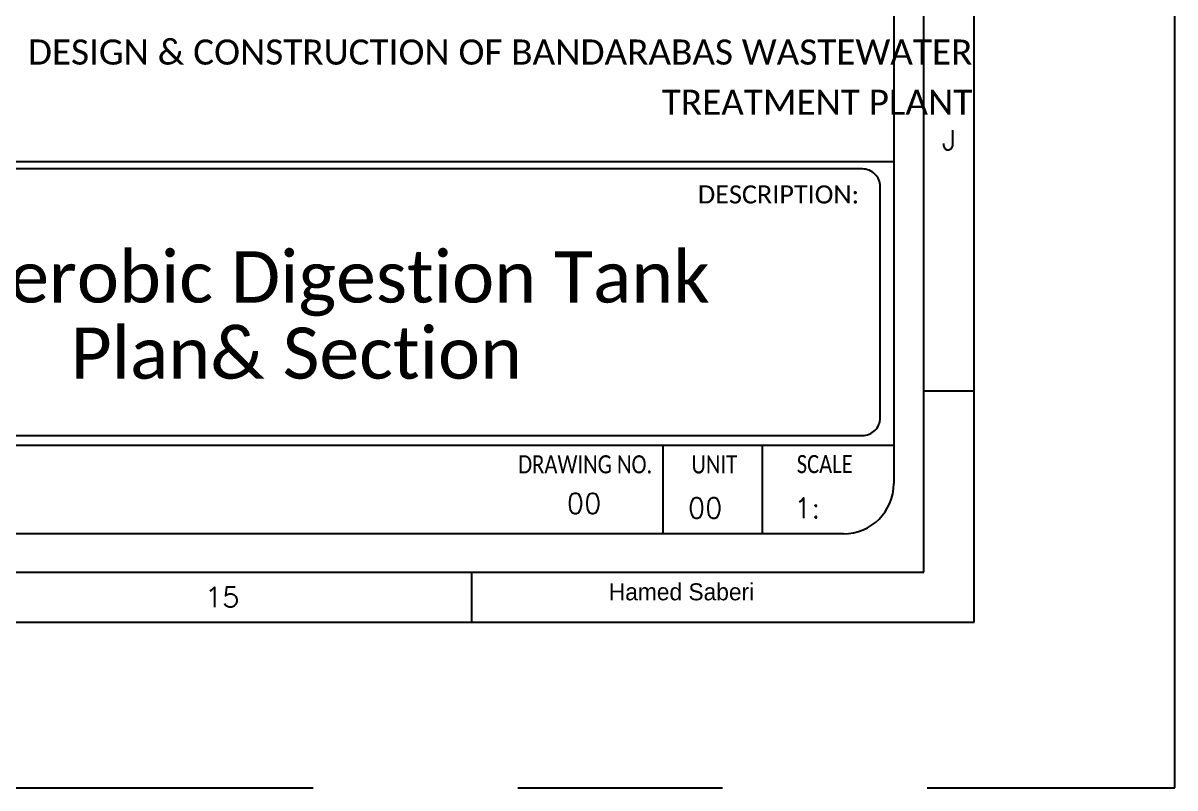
# Model space of a CAD drawing. Extents: x 0 to 9506, y 0 to 789.
# Drawn here: x 9363.98 to 9369.71, y 759.1 to 762.91 of the extents above; entities that cross this region are included whole.
import ezdxf
from ezdxf.enums import TextEntityAlignment as Align

# ---------------------------------------------------------------- set-up
doc = ezdxf.new("R2010")
doc.units = 0
doc.header["$LTSCALE"] = 3
doc.header["$MEASUREMENT"] = 0
doc.linetypes.add('CENTER', pattern=[2, 1.25, -0.25, 0.25, -0.25])
doc.layers.get('0').update_dxf_attribs({"linetype": 'CONTINUOUS'})
doc.layers.add('DIM', color=7, linetype='CONTINUOUS')
doc.layers.add('KD', color=3, linetype='CONTINUOUS')
doc.styles.add('KD-1', font='txt')
doc.styles.add('Legend', font='calibri.ttf')
doc.styles.get("Standard").update_dxf_attribs({"font": 'romans.shx'})
doc.styles.add('TX', font='TXT.shx')

# ---------------------------------------------------------------- blocks, each defined once
blk = doc.blocks.new('KD')
at = {"layer": 'KD', "color": 3}
for p, q in [((58.8714, -42.4242), (58.8714, -1.2142)), ((0, -42.4242), (58.8714, -42.4242))]:
    blk.add_line(p, q, dxfattribs=at)
at = {"layer": 'KD', "color": 5}
for p, q in [((58.5035, -42.0563), (58.5035, -1.5822)), ((58.2827, -33.3165), (58.2827, -41.4086)), ((58.2827, -41.1288), (49.452, -41.1288)), ((56.5933, -41.7765), (56.5933, -41.1288)), ((57.3205, -41.7765), (57.3205, -41.1288)), ((57.9148, -41.7765), (49.8199, -41.7765)), ((0.3679, -42.0563), (58.5035, -42.0563)), ((49.8199, -42.4242), (57.9148, -42.4242))]:
    blk.add_line(p, q, dxfattribs=at)
at = {"layer": 'KD', "color": 6}
for p, q in [((58.8714, -40.7317), (58.5035, -40.7317)), ((55.192, -42.4242), (55.192, -42.0563))]:
    blk.add_line(p, q, dxfattribs=at)
at = {"layer": 'KD', "color": 8, "linetype": 'CENTER', "ltscale": 2}
blk.add_lwpolyline([(-1.4718, -43.6384), (60.3432, -43.6384), (60.3432, 0), (-1.4718, 0)], close=True, dxfattribs=at)
at = {"layer": 'KD', "color": 5}
blk.add_lwpolyline([(58.2827, -39.051), (49.452, -39.051)], dxfattribs=at)
at = {"layer": 'KD', "color": 3}
blk.add_lwpolyline([(49.6805, -41.0568), (58.0531, -41.0568, 0.414214), (58.1829, -40.9269), (58.1829, -39.2328, 0.414214), (58.0531, -39.1029), (49.6805, -39.1029, 0.414214), (49.5506, -39.2328), (49.5506, -40.9269, 0.414214)], format="xyb", close=True, dxfattribs=at)
at = {"layer": 'KD', "color": 5}
blk.add_arc((57.9148, -41.4086), 0.3679, 270, 360, dxfattribs=at)
at = {"layer": 'DIM'}
for tag, p in [('1:', (57.5533, -41.6609)), ('--', (55.8879, -41.6269)), ('--', (56.7754, -41.6609))]:
    blk.add_attdef(tag, p, '', height=0.1472, dxfattribs=at)
at = {"layer": 'KD', "color": 6, "style": 'TX'}
for s, height, p in [('J', 0.1472, (58.6875, -38.8919)), ('15', 0.14718, (53.3626, -42.2402))]:
    blk.add_text(s, height=height, dxfattribs=at).set_placement(p, align=Align.MIDDLE)
at = {"layer": 'KD', "style": 'Legend'}
blk.add_text('DESCRIPTION:', height=0.132461, dxfattribs=at).set_placement((56.8478, -39.3559))
at = {"layer": 'KD', "style": 'Legend', "width": 0.8}
for s, height, p in [('DRAWING NO.', 0.132461, (55.5319, -41.3333)), ('UNIT', 0.13246, (56.8006, -41.3342)), ('SCALE', 0.13246, (57.5722, -41.3317))]:
    blk.add_text(s, height=height, dxfattribs=at).set_placement(p)
at = {"layer": 'KD', "insert": (58.8587, -38.1544), "char_height": 0.183973, "attachment_point": 3, "line_spacing_factor": 1.2, "style": 'Legend'}
blk.add_mtext_dynamic_manual_height_columns('DESIGN & CONSTRUCTION OF BANDARABAS WASTEWATER\\P TREATMENT PLANT ', width=8.78308, gutter_width=20.142, heights=[0], dxfattribs=at)
at = {"layer": 'KD', "insert": (57.2605, -42.139), "char_height": 0.124669, "attachment_point": 3, "style": 'KD-1'}
blk.add_mtext_dynamic_manual_height_columns('Hamed Saberi', width=8.830714, gutter_width=0.7359, heights=[0.2043], dxfattribs=at)

msp = doc.modelspace()

# ---------------------------------------------------------------- block references
at = {"layer": 'DIM'}
ref = msp.add_blockref('KD', (9328.7147, 788.7518), dxfattribs=dict(at, xscale=0.6794467363194333, yscale=0.6794467363194333, zscale=0.6794467363194333))
ref.add_attrib('--', '00', (9366.6876, 760.4685), dxfattribs={"height": 0.1})
ref.add_attrib('--', '00', (9367.2905, 760.4454), dxfattribs={"height": 0.1})
ref.add_attrib('1:', '1:', (9367.8191, 760.4454), dxfattribs={"height": 0.1})

# ---------------------------------------------------------------- texts
at = {"color": 4, "style": 'Legend'}
for s, p in [('Anaerobic Digestion Tank', (9365.3404, 761.6219)), ('Plan& Section', (9365.3404, 761.2755))]:
    msp.add_text(s, height=0.255, dxfattribs=at).set_placement(p, align=Align.MIDDLE)

doc.saveas('drawing.dxf')
